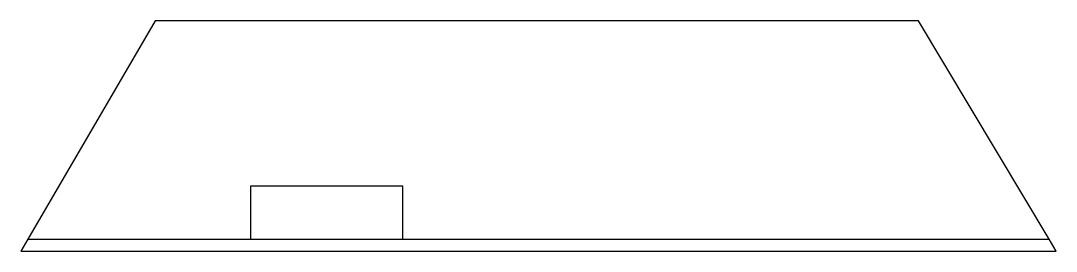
# Model space of a CAD drawing. Header units: millimetres. Extents: x -46.6 to 47.1, y 79.7 to 100.6.
import ezdxf

# ---------------------------------------------------------------- set-up
doc = ezdxf.new("R2010")
doc.units = ezdxf.units.MM
doc.layers.get('0').update_dxf_attribs({"linetype": 'CONTINUOUS'})

msp = doc.modelspace()

# ---------------------------------------------------------------- linework, layer by layer
for p, q in [((-46, 80.768), (-25.853, 80.768)), ((-25.853, 80.768), (26, 80.768)), ((26, 80.768), (46.41, 80.768))]:
    msp.add_line(p, q)
for points in [[(46.41, 80.768), (34.609, 100.568), (-34.466, 100.568), (-46, 80.768), (-46.641, 79.668), (47.066, 79.668)], [(-12.053, 80.768), (-12.053, 85.568), (-25.853, 85.568), (-25.853, 80.768)]]:
    msp.add_lwpolyline(points, close=True)

doc.saveas('drawing.dxf')
